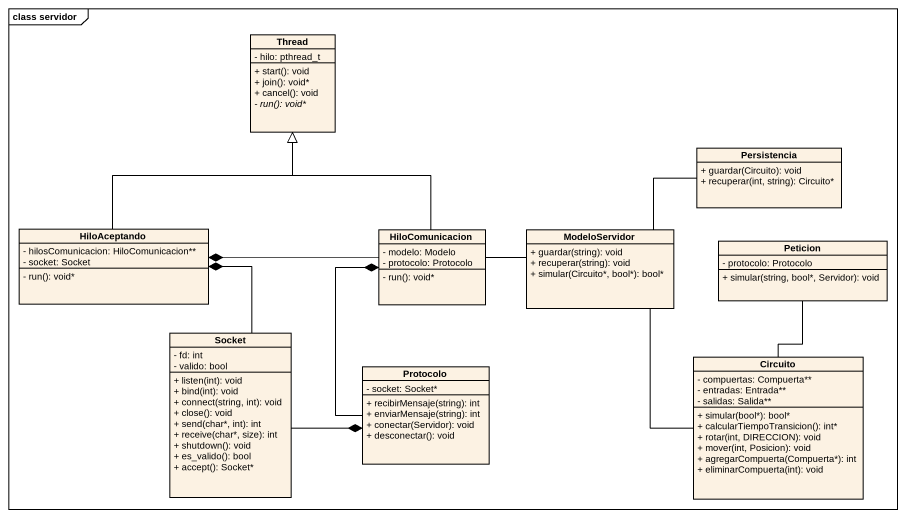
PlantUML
@startuml
mainframe class servidor
hide circle
hide empty members
skinparam classAttributeIconSize 0
class Thread {
  - hilo: pthread_t
  + start(): void
  + join(): void*
  + cancel(): void
  {abstract} - run(): void*
}
class Persistencia {
  + guardar(Circuito): void
  + recuperar(int, string): Circuito*
}
class HiloAceptando {
  - hilosComunicacion: HiloComunicacion**
  - socket: Socket
  - run(): void*
}
class HiloComunicacion {
  - modelo: Modelo
  - protocolo: Protocolo
  - run(): void*
}
class ModeloServidor {
  + guardar(string): void
  + recuperar(string): void
  + simular(Circuito*, bool*): bool*
}
class Peticion {
  - protocolo: Protocolo
  + simular(string, bool*, Servidor): void
}
class Socket {
  - fd: int
  - valido: bool
  + listen(int): void
  + bind(int): void
  + connect(string, int): void
  + close(): void
  + send(char*, int): int
  + receive(char*, size): int
  + shutdown(): void
  + es_valido(): bool
  + accept(): Socket*
}
class Protocolo {
  - socket: Socket*
  + recibirMensaje(string): int
  + enviarMensaje(string): int
  + conectar(Servidor): void
  + desconectar(): void
}
class Circuito {
  - compuertas: Compuerta**
  - entradas: Entrada**
  - salidas: Salida**
  + simular(bool*): bool*
  + calcularTiempoTransicion(): int*
  + rotar(int, DIRECCION): void
  + mover(int, Posicion): void
  + agregarCompuerta(Compuerta*): int
  + eliminarCompuerta(int): void
}
HiloAceptando -up-|> Thread
HiloComunicacion -up-|> Thread
HiloComunicacion -left-* HiloAceptando
HiloComunicacion -right- ModeloServidor
ModeloServidor -right- Persistencia
ModeloServidor -- Circuito
Socket -up-* HiloAceptando
Socket -right-* Protocolo
Protocolo -up-* HiloComunicacion
Circuito -up- Peticion
@enduml
